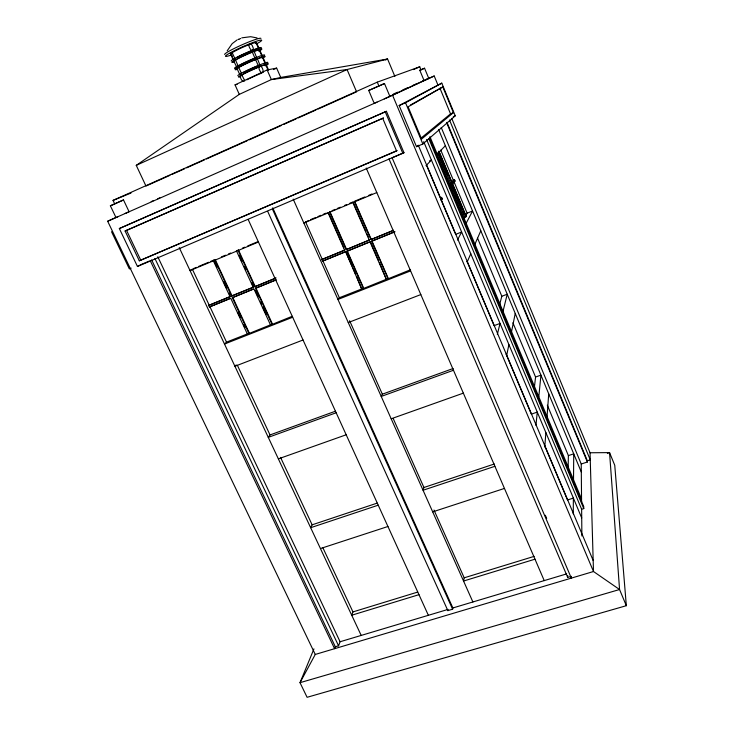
<?xml version="1.0" encoding="UTF-8"?>
<svg xmlns="http://www.w3.org/2000/svg" width="734" height="734" viewBox="0 0 734 734"><rect width="100%" height="100%" fill="white"/><g stroke="black" fill="none" stroke-linecap="round" stroke-linejoin="round"><path stroke-width="1.1" d="M573.254 513.855L573.382 498.092L567.501 499.964L544.399 445.116M573.52 479.761L573.731 453.841L568.382 455.603L568.134 468.026M571.355 576.3L571.336 578.126L392.103 157.773L403.984 152.718L386.423 111.311L119.339 228.549L137.469 266.488L403.984 152.718M570.437 576.575L567.685 577.392L567.721 575.474M544.793 446.942L545.857 432.574M547.05 416.517L548.729 393.846M535.958 425.307L537.27 412.104L531.361 414.141L506.065 354.082M538.793 396.773L540.94 375.138L535.563 377.037L534.453 386.809M433.987 510.047L464.191 577.814L463.549 581.034L534.985 559.189M506.625 355.669L508.901 344.549M511.534 331.649L515.24 313.464M267.69 211.383L447.859 610.624L452.603 609.202L452.86 607.963L272.736 207.832M447.859 610.624L448.125 609.385L340.09 641.745L338.567 645.792L335.319 646.764L334.585 648.691L150.231 260.671M497.322 334.456L500.037 323.446L494.092 325.648L467.017 261.368M503.019 311.317L507.231 294.224L501.827 296.261L499.56 304.858M393.195 418.508L423.94 487.495L423.059 490.248L494.909 466.301M322.822 547.637L352.953 611.917L351.714 615.23L418.967 594.668M313.941 648.893L300.013 682.684L307.096 697.3L626.331 605.697L614.753 465.283L609.559 452.612L590.053 452.768L451.713 118.33M467.173 262.01L470.769 253.762M474.935 244.22L480.798 230.788M232.183 52.6L234.889 58.674L233.017 59.509L230.311 53.435L232.183 52.6L231.072 53.197M453.135 368.505L382.35 394.186L381.212 396.443L453.474 370.257M377.193 503.111L312.143 524.828L310.656 527.709L378.23 505.185M236.642 66.849L233.632 60.876L234.752 60.289L235.504 60.041L238.192 66.097L237.559 66.464M457.447 240.036L461.631 231.999L455.649 234.375M466.163 223.274L472.558 210.997L467.127 213.181L465.585 216.025M227.182 50.802L232.201 43.627L237.064 39.957M463.86 219.209L464.925 217.236L466.283 216.484L452.786 184.197L455.08 180.995L454.493 179.591L453.3 180.087L451.557 182.472M626.331 605.697L619.56 589.521L593.494 571.52L315.253 654.453L300.013 682.684L619.56 589.521L609.559 452.612L607.385 453.328M236.33 66.932L238.192 66.097M252.157 50.563C251.074 50.866 246.808 44.462 250.092 43.994C251.56 42.398 254.753 50.435 252.881 50.261M239.623 74.336L236.935 68.299L238.761 67.464L241.495 73.51L239.669 74.336M238.807 67.464L238.165 67.831M251.652 50.71L253.533 49.875M258.928 48.15L256.726 43.15L255.845 43.645M256.836 57.353L254.955 58.188L252.285 52.059L254.138 51.252L256.588 57.518M241.862 75.024L244.339 79.887M258.772 50.958L259.964 50.508L259.084 50.995M260.13 64.803L258.249 65.638L255.579 59.527L257.441 58.729L259.873 64.968M242.055 74.868C237.963 74.96 242.055 81.694 243.339 81.474M352.026 266.066L345.65 251.597L361.779 289.178L363.394 288.545L346.953 251.257L370.028 241.908L386.414 279.489L410.545 269.736M386.414 279.489L379.395 262.451M441.143 200.51L442.263 198.942L441.62 197.4L440.308 197.941L426.738 165.728M450.245 187.766L452.621 184.427L466.136 216.75M450.208 186.601L451.41 184.931L464.925 217.236M335.401 411.224L270.02 434.95L268.277 437.363L336.163 412.765M440.492 198.96L441.62 197.4M449.63 186.317L452.025 183.005L438.794 151.36M450.979 183.271L452.19 182.775L454.493 179.591M449.603 185.161L452.025 183.005M265.836 63.812L263.203 57.848L262.313 58.325M261.533 73.079C255.083 65.675 262.644 62.702 263.304 72.327M363.394 288.545L386.671 279.131M361.779 289.178L356.586 276.406M265.295 65.739L266.424 65.161L268.616 70.125M362.064 288.811L339.365 297.738L337.952 299.454L410.6 270.901M388.057 278.847L371.661 241.247L394.231 231.907M354.329 201.483L370.936 239.587L393.507 230.237M346.228 249.615L369.578 239.945L346.228 249.615L329.575 211.823M346.953 251.257L369.257 242.027M236.229 364.908L234.926 366.275L303.032 339.998M426.032 165.645L431.427 160.085L429.427 160.929M437.225 154.112L445.364 145.727M230.494 296.38L208.676 305.417L209.41 306.986L230.788 298.334L247.422 334.154L248.936 333.557L232.302 297.72L253.946 288.948L270.552 325.061L292.26 316.271M270.552 325.061L270.938 324.657L248.936 333.557M344.925 249.955L321.85 259.506L322.575 261.139L345.65 251.597M247.422 334.154L247.835 333.741L226.522 342.127L224.494 344.044L292.683 317.244M422.848 143.992L455.263 115.816L441.776 83.135L399.158 105.54L416.499 146.69L422.848 143.992L405.517 102.76L441.776 83.135M272.085 324.456L255.487 288.324L275.718 279.929M237.935 250.12L254.753 286.728L276.03 277.902M231.568 296.132L232.008 295.765L215.181 259.506L214.713 259.827L231.568 296.132L253.221 287.352L253.634 286.994L251.762 282.939M416.499 146.69L417.683 145.69M232.302 297.72L253.331 289.003M453.41 112.641L421.619 139.038L408.095 106.834L442.795 86.933L453.41 112.641L450.548 113.871L420.692 138.396M209.41 306.986L230.21 298.38M308.61 220.457L303.867 223.035L376.799 192.565M240.697 38.48L238.11 39.544L238.862 39.352M250.817 43.801L248.991 44.609M117.917 216.686L115.981 217.53L110.375 205.786L123.505 199.951L129.092 211.731L125.064 213.521M169.958 175.325L145.983 186.051L136.258 165.361L239.293 94.374L271.378 79.566L280.737 77.437L387.57 59.023L394.874 76.409M217.035 267.387L213.667 260.139L213.199 260.46L230.054 296.747L208.676 305.417M191.537 269.58L190.042 270.589L258.432 242.018M261.561 73.051L262.442 72.602M384.277 98.906L389.882 96.393L384.488 83.548L368.587 90.539L371.074 89.401M137.469 266.488L139.093 265.534M125.101 231.017L383.396 118.027L125.101 231.017L139.304 260.799L397.204 150.525M410.425 105.035L442.795 86.933M420.151 70.216L424.555 68.225L428.784 78.419L425.39 79.942M119.339 228.549L386.423 111.311M374.074 103.402L377.019 102.118M265.02 65.73L266.387 65.161M239.293 94.374L235.045 84.86L267.13 69.95L276.635 68.106L280.737 77.437M273.516 69.556L276.635 68.106M315.253 654.453L107.669 221.237L392.571 95.255L434.207 75.997L438.143 85.52M389.268 96.585L424.059 80.529L419.793 70.262L424.555 68.225M136.258 165.361L347.054 69.528L387.57 59.023L385.478 59.968M107.669 221.237L115.963 217.503M151.195 201.639L153.268 200.703M157.773 198.74L159.865 197.804M123.505 199.951L114.697 203.878L113.036 200.4L377.276 82.144L419.738 66.794L420.986 69.803L419.793 70.262M172.04 174.389L184.555 168.792M186.638 167.857L204.364 159.929M206.447 158.994L247.11 140.8M249.193 139.864L281.517 125.404M283.599 124.477L296.114 118.871M298.197 117.945L315.923 110.008M318.006 109.082L356.586 91.823L347.054 69.528L271.378 79.566L267.13 69.95M413.481 69.583L419.738 66.794M371.532 89.199L384.488 83.548M426.28 79.52L426.995 79.199M393.396 94.053L397.58 92.2M402.819 89.887L408.049 87.575M412.958 85.419L417.462 83.41M422.454 81.208L434.207 75.997M399.158 105.54L405.517 102.76M114.788 203.924L110.375 205.786M255.762 43.48L256.689 43.141M234.623 60.527L233.678 60.876M453.245 116.688L455.263 115.816M139.304 260.799L396.589 151.002L382.735 118.403M131.147 268.139L129.349 268.91L111.522 231.715M139.91 265.057L149.195 261.111M193.308 268.653L196.363 267.369M198.4 266.525L208.575 262.267M210.612 261.414L213.667 260.139M221.374 256.918L225.494 255.193M228.586 253.9L230.65 253.037M242.559 248.064L244.642 247.193M247.78 245.881L257.184 241.954M310.684 219.594L315.859 217.429M317.932 216.567L321.033 215.264M323.107 214.401L326.217 213.099M331.997 210.686L335.144 209.364M337.245 208.493L340.392 207.172M344.595 205.419L346.687 204.538M349.843 203.226L351.935 202.345M364.798 196.969L354.623 201.226L371.211 239.284M368.872 195.272L371.927 193.996M113.036 200.4L130.991 193.033M455.08 180.995L453.887 181.482L467.127 213.181M442.263 198.942L440.951 199.483L455.218 233.348M262.488 58.087L263.157 57.839M232.008 295.765L253.634 286.994M254.753 286.728L275.645 278.25M321.85 259.506L344.613 250.266L327.951 212.502M370.936 239.587L393.305 230.513M255.487 288.324L276.369 279.856M322.575 261.139L345.338 251.909M371.661 241.247L395.048 231.77M244.275 81.061L244.743 80.896M348.255 322.565L420.821 294.573M258.9 67.014L259.359 66.858M237.449 68.143L236.981 68.299M252.303 52.096L252.771 51.949M230.834 53.288L230.311 53.435M278.369 458.869L346.182 434.776M391.176 418.784L463.347 393.14M423.94 487.495L494.312 463.998M581.576 502.047L581.236 464.007L587.384 461.998L587.356 460.796L590.264 459.842L449.52 120.009M320.437 548.546L387.928 526.498M432.702 511.873L504.46 488.431M581.879 535.985L581.64 509.268L583.759 508.598L583.732 506.579L429.408 138.038M352.953 611.917L417.692 592.072M464.191 577.814L534.141 556.372M452.86 607.963L566.685 573.878M241.798 37.847L250.661 36.7L257.065 37.939M235.045 84.86L237.119 84.401M255.56 59.564L255.863 59.482A13.561 1.009 -23.9 0 0 239.055 67.418M126.532 230.311L140.68 260.01M157.792 256.762L340.09 641.745M154.911 258.451L338.567 645.792M151.617 259.854L335.319 646.764M179.261 247.624L361.192 635.424M192.29 269.075L209.144 305.05M209.878 306.61L226.522 342.127M237.357 365.257L270.02 434.95M280.535 457.383L312.143 524.828M232.742 297.353L249.349 333.153M223.76 281.884L226.65 288.104M229.054 293.279L230.008 295.352M237.871 312.271L240.247 317.391M243.569 324.547L244.991 327.612M238.376 249.808L255.166 286.37M255.9 287.967L272.47 324.052M239.174 255.533L241.972 261.616M244.303 266.69L245.707 269.736M255.313 290.646L258.157 296.83M260.524 301.986L261.469 304.041M262.891 307.133L266.203 314.354M236.403 250.762L253.221 287.352M248.184 219.503L428.362 615.303M272.525 209.318L452.603 609.202M231.192 53.784L232.531 56.802M305.509 221.76L322.18 259.175M322.905 260.809L339.365 297.738M349.613 320.712L382.35 394.186M293.196 199.125L472.889 601.972M328.749 213.282L343.998 247.853M352.944 268.13L355.678 274.342M259.964 50.508L262.166 55.5M256.028 42.737L258.689 48.774A13.579 1.129 -23.9 0 0 258.139 48.701M259.295 50.141L261.946 56.169A13.57 1.028 -23.9 0 0 261.405 56.114M265.194 63.537L262.552 57.527A13.561 1.009 -23.9 0 0 258.561 58.509M265.791 64.895L268.002 69.895M329.896 211.557L346.531 249.294M347.255 250.936L363.669 288.178M371.936 240.936L388.304 278.489M352.99 201.914L365.991 231.724M366.89 233.779L368.229 236.862M370.303 241.605L378.487 260.368M352.687 202.162L369.303 240.247M366.22 168.04L544.224 580.603M388.983 158.856L567.685 577.392M368.743 90.493L373.789 102.356M545.325 515.231L546.674 518.388M377.276 82.144L378.9 85.961M385.267 111.926L402.938 153.58M418.27 145.185L593.182 560.537M392.571 95.255L593.494 571.52L590.053 452.768M426.592 139.506L581.64 509.268M423.711 141.699L581.713 517.947M440.776 150.094L453.3 180.087M477.577 238.211L501.827 296.261M512.901 322.767L535.563 377.037M547.316 405.168L568.382 455.603M438.978 151.176L452.19 182.775M438.207 152.736L447.456 174.848M452.016 185.739L460.282 205.52M461.154 207.603L462.025 209.685M462.897 211.759L463.769 213.842M438.024 152.929L450.814 183.5M429.904 136.634L581.548 498.927M428.766 138.588L583.759 508.598M441.226 127.468L581.236 464.007M438.574 129.432L581.31 472.045M439.932 88.19L450.548 113.871M446.997 122.339L587.356 460.796M446.621 122.651L587.384 461.998M237.816 75.712A16.423 1.129 -23.9 0 1 248.193 69.886L252.111 68.106A16.423 1.129 -23.9 0 1 267.433 62.858M266.653 65.115A16.423 1.11 -23.9 0 0 266.112 64.142A16.423 1.11 -23.9 0 0 252.725 69.482L248.808 71.262A16.423 1.11 -23.9 0 0 240.862 76.575M235.293 68.372A16.442 1.248 -23.9 0 1 244.881 62.418L248.798 60.628A16.442 1.248 -23.9 0 1 264.203 55.518M246.872 79.823A13.533 0.835 -23.9 0 1 255.533 75.703M256.349 75.345A13.533 0.835 -23.9 0 1 260.873 73.418M260.203 50.462A16.46 1.349 -23.9 0 0 259.561 49.27A16.46 1.349 -23.9 0 0 246.092 54.518L242.174 56.316A16.46 1.349 -23.9 0 0 234.348 61.968M263.433 57.803A16.442 1.229 -23.9 0 0 262.836 56.711A16.442 1.229 -23.9 0 0 249.413 62.005L245.495 63.794A16.442 1.229 -23.9 0 0 237.605 69.28M231.247 60.986A16.46 1.367 -23.9 0 1 241.559 54.931L245.477 53.132A16.46 1.367 -23.9 0 1 260.955 48.15M242.348 74.813A13.551 0.908 -23.9 0 1 259.175 66.959M260.12 66.592A13.551 0.908 -23.9 0 1 265.479 65.289M238.449 66.051A13.57 1.028 -23.9 0 1 248.936 60.812M249.753 60.454A13.57 1.028 -23.9 0 1 254.285 58.536M235.752 59.995A13.579 1.11 -23.9 0 1 252.588 52.059M255.276 51.059A13.579 1.11 -23.9 0 1 259.001 50.582M236.963 57.555A13.579 1.129 -23.9 0 1 251.982 50.683M252.927 50.316A13.579 1.129 -23.9 0 1 256.762 49.013M231.393 53.353A13.597 1.211 -23.9 0 1 246.156 45.838A13.597 1.211 -23.9 0 1 255.744 43.205M243.578 72.418A13.551 0.927 -23.9 0 1 246.055 71.152M247 70.693A13.551 0.927 -23.9 0 1 257.579 65.987M231.66 54.922A19.818 1.762 -23.9 0 1 230.036 52.903A19.818 1.762 -23.9 0 1 255.744 41.471A19.818 1.762 -23.9 0 1 256.946 43.673M224.705 54.518A19.818 1.798 -23.9 0 1 241.78 44.921A19.818 1.798 -23.9 0 1 260.919 38.407"/></g></svg>
